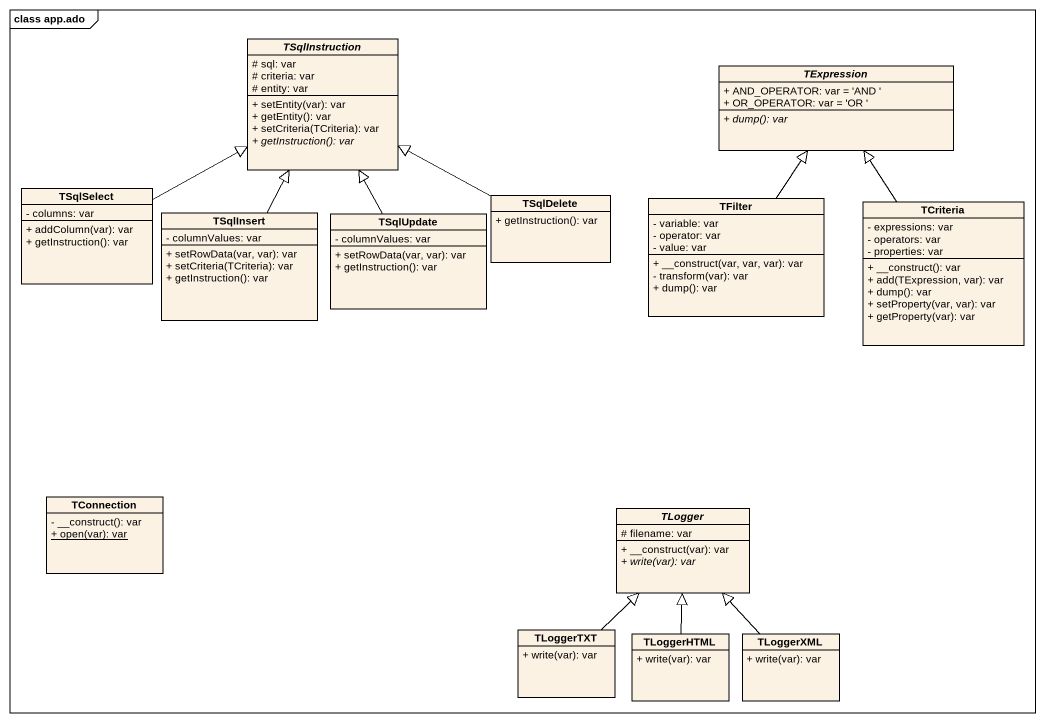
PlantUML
@startuml
mainframe class app.ado
hide circle
hide empty members
skinparam classAttributeIconSize 0
abstract class TSqlInstruction {
  # sql: var
  # criteria: var
  # entity: var
  + setEntity(var): var
  + getEntity(): var
  + setCriteria(TCriteria): var
  {abstract} + getInstruction(): var
}
abstract class TExpression {
  + AND_OPERATOR: var = 'AND '
  + OR_OPERATOR: var = 'OR '
  {abstract} + dump(): var
}
class TSqlSelect {
  - columns: var
  + addColumn(var): var
  + getInstruction(): var
}
class TSqlInsert {
  - columnValues: var
  + setRowData(var, var): var
  + setCriteria(TCriteria): var
  + getInstruction(): var
}
class TSqlUpdate {
  - columnValues: var
  + setRowData(var, var): var
  + getInstruction(): var
}
class TSqlDelete {
  + getInstruction(): var
}
class TFilter {
  - variable: var
  - operator: var
  - value: var
  + __construct(var, var, var): var
  - transform(var): var
  + dump(): var
}
class TCriteria {
  - expressions: var
  - operators: var
  - properties: var
  + __construct(): var
  + add(TExpression, var): var
  + dump(): var
  + setProperty(var, var): var
  + getProperty(var): var
}
class TConnection {
  - __construct(): var
  {static} + open(var): var
}
abstract class TLogger {
  # filename: var
  + __construct(var): var
  {abstract} + write(var): var
}
class TLoggerTXT {
  + write(var): var
}
class TLoggerHTML {
  + write(var): var
}
class TLoggerXML {
  + write(var): var
}
TSqlSelect -right-|> TSqlInstruction
TSqlInsert -up-|> TSqlInstruction
TSqlUpdate -up-|> TSqlInstruction
TSqlDelete -left-|> TSqlInstruction
TFilter -up-|> TExpression
TCriteria -up-|> TExpression
TLoggerTXT -up-|> TLogger
TLoggerHTML -up-|> TLogger
TLoggerXML -up-|> TLogger
@enduml
